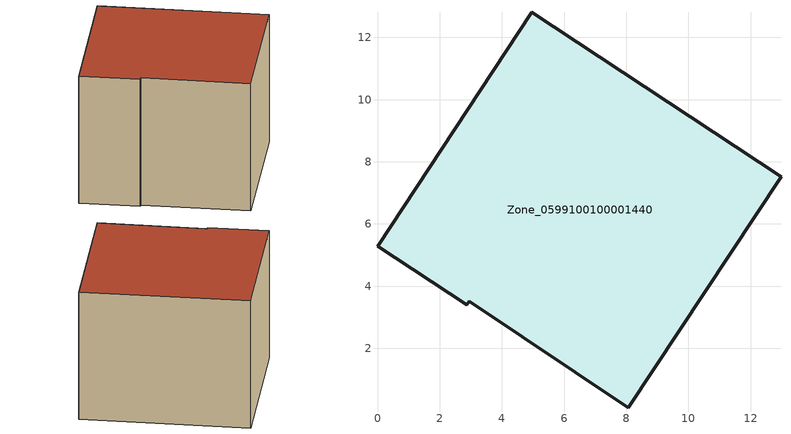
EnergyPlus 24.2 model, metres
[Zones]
Zone_0599100100001440
 floor ground (C_G): 4.97,12.81 12.98,7.52 8.07,0.09 2.94,3.52 2.86,3.4 0,5.29 z1.61
 wall outside (C_F): 12.98,7.52 4.97,12.81 0,5.29 2.86,3.4 2.94,3.52 8.07,0.09 12.98,7.52 z1.61:9.44
 roof outside (C_R): 2.94,3.52 8.07,0.09 12.98,7.52 4.97,12.81 0,5.29 2.86,3.4 z9.44
[BUILDING]
Pand.0599100100001440: North Axis=0; Terrain=City; Loads Convergence Tolerance Value=0.04; Temperature Convergence Tolerance Value=0.4; Solar Distribution=FullExterior; Maximum Number of Warmup Days=25; Minimum Number of Warmup Days=1
[Site:Location]
Rotterdam.The.Hague.AP_ZH_NLD Design_Conditions: Latitude=51.96; Longitude=4.45; Time Zone=1; Elevation=-4.5
[SITE:GROUNDTEMPERATURE:BUILDINGSURFACE]
18, 18, 18, 18, 18, 18, 18, 18, 18, 18, 18, 18
[MATERIAL] Thermal Absorptance=0.9; Solar Absorptance=0.7; Visible Absorptance=0.7
Name | Roughness | Thickness | Conductivity | Density | Specific Heat
G.TC.2015-2018 | MediumSmooth | 0.15 | 0.0428571 | 540 | 1210
F.TC.2015-2018 | Rough | 0.3 | 0.0666667 | 1920 | 840
R.TC.2015-2018 | MediumRough | 0.2 | 0.0333333 | 1500 | 1000
[CONSTRUCTION]
C_G: G.TC.2015-2018
C_F: F.TC.2015-2018
C_R: R.TC.2015-2018
[ZONE]
Zone_0599100100001440: Type=1; Multiplier=1; Ceiling Height=Autocalculate; Volume=Autocalculate; Floor Area=autocalculate; Part of Total Floor Area=Yes
[ZONEINFILTRATION:DESIGNFLOWRATE]
Infil_Zone_0599100100001440: Zone or ZoneList or Space or SpaceList=Zone_0599100100001440; Schedule=AlwaysOn; Design Flow Rate Calculation Method=Flow/Area; Flow Rate per Floor Area=0.0015; Constant Term Coefficient=1; Temperature Term Coefficient=0; Velocity Term Coefficient=0; Velocity Squared Term Coefficient=0
[HVACTEMPLATE:ZONE:IDEALLOADSAIRSYSTEM]
Zone_0599100100001440: Maximum Heating Supply Air Temperature=50; Minimum Cooling Supply Air Temperature=13; Maximum Heating Supply Air Humidity Ratio=0.0156; Minimum Cooling Supply Air Humidity Ratio=0.0077; Heating Limit=NoLimit; Cooling Limit=NoLimit; Dehumidification Control Type=ConstantSensibleHeatRatio; Cooling Sensible Heat Ratio=0.7; Dehumidification Setpoint=60; Humidification Control Type=None; Humidification Setpoint=30; Outdoor Air Method=None; Outdoor Air Flow Rate per Person=0.00944; Outdoor Air Flow Rate per Zone Floor Area=0; Outdoor Air Flow Rate per Zone=0; Demand Controlled Ventilation Type=None; Outdoor Air Economizer Type=NoEconomizer; Heat Recovery Type=None; Sensible Heat Recovery Effectiveness=0.7; Latent Heat Recovery Effectiveness=0.65
[ZONECONTROL:THERMOSTAT]
ThermostatControl_Zone_0599100100001440: Zone or ZoneList=Zone_0599100100001440; Control Type Schedule=DualSetpointControlType; Control 1=Thermostat_Zone_0599100100001440; Temperature Difference Between Cutout And Setpoint=0
[THERMOSTATSETPOINT:DUALSETPOINT]
Thermostat_Zone_0599100100001440: Heating Setpoint Temperature Schedule=HeatingSetpoint_Zone_0599100100001440; Cooling Setpoint Temperature Schedule=CoolingSetpoint_Zone_0599100100001440
[SCHEDULE:COMPACT]
HeatingSetpoint_Zone_0599100100001440: Through: 12/31, For: AllDays, Until: 24:00, 21
CoolingSetpoint_Zone_0599100100001440: Through: 12/31, For: AllDays, Until: 24:00, 24
DualSetpointControlType: Through: 12/31, For: AllDays, Until: 24:00, 4
AlwaysOn: Through: 12/31, For: AllDays, Until: 24:00, 1
